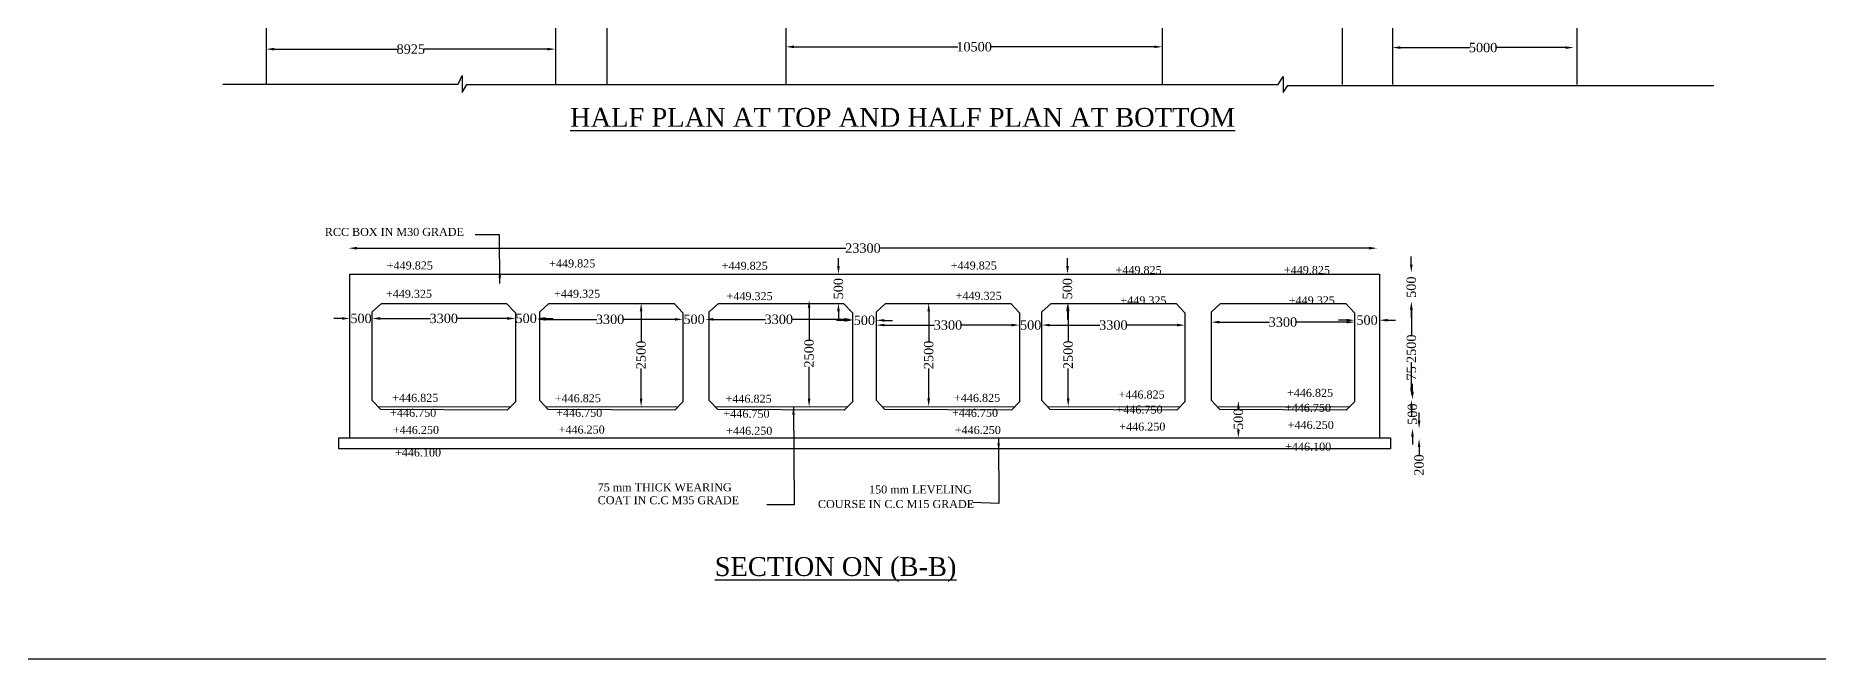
# Model space of a CAD drawing. Header units: feet. Extents: x -53249207 to -53240457, y 22140708 to 22146555.
# Drawn here: x -53247306 to -53243518, y 22140726 to 22142049 of the extents above; entities that cross this region are included whole.
import ezdxf

# ---------------------------------------------------------------- set-up
doc = ezdxf.new("R2010")
doc.units = ezdxf.units.FT
doc.header["$MEASUREMENT"] = 0
doc.header["$PDMODE"] = 32
doc.header["$PDSIZE"] = 22
doc.layers.add('DIMENSION', color=7, linetype='Continuous')
doc.styles.get("Standard").update_dxf_attribs({"font": 'times.ttf', "height": 20})
doc.dimstyles.get("Standard").update_dxf_attribs({"dimtxt": 17, "dimasz": 17, "dimexe": 0.18, "dimexo": 0.0625, "dimgap": 0.09, "dimtad": 0, "dimdec": 0, "dimzin": 0, "dimdsep": 46, "dimtxsty": 'Standard', "dimcen": 0.09, "dimse1": 1, "dimse2": 1, "dimadec": 0, "dimazin": 0, "dimtfac": 1, "dimtdec": 0, "dimtofl": 0, "dimtmove": 0, "dimatfit": 3, "dimfxl": 1, "dimtolj": 1, "dimtzin": 0, "dimarcsym": 0})

# ---------------------------------------------------------------- blocks, each defined once
blk = doc.blocks.new('*D172')
at = {"layer": 'Defpoints', "color": 0, "transparency": 16777216}
for p in [(-53244423.2, 22142024.1), (-53244038.1, 22142024.1), (-53244038.1, 22142024.1)]:
    blk.add_point(p, dxfattribs=at)
at = {"layer": 'DIMENSION', "color": 0, "lineweight": -2, "transparency": 16777216}
for p, q in [((-53244406.2, 22142024.1), (-53244259, 22142024.1)), ((-53244055.1, 22142024.1), (-53244202.3, 22142024.1))]:
    blk.add_line(p, q, dxfattribs=at)
at = {"layer": 'DIMENSION', "color": 0, "transparency": 16777216}
for points in [[(-53244406.2, 22142026.9), (-53244406.2, 22142021.3), (-53244423.2, 22142024.1)], [(-53244055.1, 22142026.9), (-53244055.1, 22142021.3), (-53244038.1, 22142024.1)]]:
    blk.add_solid(points, dxfattribs=at)
at = {"layer": 'DIMENSION', "color": 0, "transparency": 16777216, "insert": (-53244230.7, 22142024.1), "char_height": 20, "attachment_point": 5}
blk.add_mtext('\\A1;5000', dxfattribs=at)
blk = doc.blocks.new('*D176')
at = {"layer": 'Defpoints', "color": 0, "transparency": 16777216}
for p in [(-53245711.7, 22142025.8), (-53245711.7, 22142023.5), (-53244912.3, 22142023.5)]:
    blk.add_point(p, dxfattribs=at)
at = {"layer": 'DIMENSION', "color": 0, "lineweight": -2, "transparency": 16777216}
for p, q in [((-53245694.7, 22142025.8), (-53245346.8, 22142025.8)), ((-53244929.3, 22142025.8), (-53245277.3, 22142025.8))]:
    blk.add_line(p, q, dxfattribs=at)
at = {"layer": 'DIMENSION', "color": 0, "transparency": 16777216}
for points in [[(-53245694.7, 22142028.6), (-53245694.7, 22142022.9), (-53245711.7, 22142025.8)], [(-53244929.3, 22142028.6), (-53244929.3, 22142022.9), (-53244912.3, 22142025.8)]]:
    blk.add_solid(points, dxfattribs=at)
at = {"layer": 'DIMENSION', "color": 0, "transparency": 16777216, "insert": (-53245312, 22142025.8), "char_height": 20, "attachment_point": 5}
blk.add_mtext('\\A1;10500', dxfattribs=at)
blk = doc.blocks.new('*D180')
at = {"layer": 'Defpoints', "color": 0, "transparency": 16777216}
for p in [(-53246815.9, 22142020.8), (-53246815.9, 22142020.8), (-53246201.4, 22142020.8)]:
    blk.add_point(p, dxfattribs=at)
at = {"layer": 'DIMENSION', "color": 0, "lineweight": -2, "transparency": 16777216}
for p, q in [((-53246798.9, 22142020.8), (-53246536.4, 22142020.8)), ((-53246218.4, 22142020.8), (-53246480.9, 22142020.8))]:
    blk.add_line(p, q, dxfattribs=at)
at = {"layer": 'DIMENSION', "color": 0, "transparency": 16777216}
for points in [[(-53246798.9, 22142023.6), (-53246798.9, 22142018), (-53246815.9, 22142020.8)], [(-53246218.4, 22142023.6), (-53246218.4, 22142018), (-53246201.4, 22142020.8)]]:
    blk.add_solid(points, dxfattribs=at)
at = {"layer": 'DIMENSION', "color": 0, "transparency": 16777216, "insert": (-53246508.7, 22142020.8), "char_height": 20, "attachment_point": 5}
blk.add_mtext('\\A1;8925', dxfattribs=at)
blk = doc.blocks.new('*D193')
at = {"layer": 'Defpoints', "color": 0, "transparency": 16777216}
for p in [(-53246638.1, 22141449.1), (-53246638.1, 22141445.6), (-53246590.7, 22141445.6)]:
    blk.add_point(p, dxfattribs=at)
at = {"layer": 'DIMENSION', "color": 0, "lineweight": -2, "transparency": 16777216}
for p, q in [((-53246655.1, 22141449.1), (-53246672.1, 22141449.1)), ((-53246573.7, 22141449.1), (-53246556.7, 22141449.1))]:
    blk.add_line(p, q, dxfattribs=at)
at = {"layer": 'DIMENSION', "color": 0, "transparency": 16777216}
for points in [[(-53246655.1, 22141451.9), (-53246655.1, 22141446.2), (-53246638.1, 22141449.1)], [(-53246573.7, 22141451.9), (-53246573.7, 22141446.2), (-53246590.7, 22141449.1)]]:
    blk.add_solid(points, dxfattribs=at)
at = {"layer": 'DIMENSION', "color": 0, "transparency": 16777216, "insert": (-53246614.4, 22141449.1), "char_height": 20, "attachment_point": 5}
blk.add_mtext('\\A1;500', dxfattribs=at)
blk = doc.blocks.new('*D194')
at = {"layer": 'Defpoints', "color": 0, "transparency": 16777216}
for p in [(-53246590.7, 22141449.1), (-53246286.5, 22141449.1), (-53246286.5, 22141449.1)]:
    blk.add_point(p, dxfattribs=at)
at = {"layer": 'DIMENSION', "color": 0, "lineweight": -2, "transparency": 16777216}
for p, q in [((-53246573.7, 22141449.1), (-53246467.1, 22141449.1)), ((-53246303.5, 22141449.1), (-53246410.1, 22141449.1))]:
    blk.add_line(p, q, dxfattribs=at)
at = {"layer": 'DIMENSION', "color": 0, "transparency": 16777216}
for points in [[(-53246573.7, 22141451.9), (-53246573.7, 22141446.2), (-53246590.7, 22141449.1)], [(-53246303.5, 22141451.9), (-53246303.5, 22141446.2), (-53246286.5, 22141449.1)]]:
    blk.add_solid(points, dxfattribs=at)
at = {"layer": 'DIMENSION', "color": 0, "transparency": 16777216, "insert": (-53246438.6, 22141449.1), "char_height": 20, "attachment_point": 5}
blk.add_mtext('\\A1;3300', dxfattribs=at)
blk = doc.blocks.new('*D195')
at = {"layer": 'Defpoints', "color": 0, "transparency": 16777216}
for p in [(-53246287.3, 22141449.2), (-53246287.3, 22141445.7), (-53246239.9, 22141445.7)]:
    blk.add_point(p, dxfattribs=at)
at = {"layer": 'DIMENSION', "color": 0, "lineweight": -2, "transparency": 16777216}
for p, q in [((-53246304.3, 22141449.2), (-53246321.3, 22141449.2)), ((-53246222.9, 22141449.2), (-53246205.9, 22141449.2))]:
    blk.add_line(p, q, dxfattribs=at)
at = {"layer": 'DIMENSION', "color": 0, "transparency": 16777216}
for points in [[(-53246304.3, 22141452), (-53246304.3, 22141446.3), (-53246287.3, 22141449.2)], [(-53246222.9, 22141452), (-53246222.9, 22141446.3), (-53246239.9, 22141449.2)]]:
    blk.add_solid(points, dxfattribs=at)
at = {"layer": 'DIMENSION', "color": 0, "transparency": 16777216, "insert": (-53246263.6, 22141449.2), "char_height": 20, "attachment_point": 5}
blk.add_mtext('\\A1;500', dxfattribs=at)
blk = doc.blocks.new('*D196')
at = {"layer": 'Defpoints', "color": 0, "transparency": 16777216}
for p in [(-53246239.9, 22141449.2), (-53245930.7, 22141447.2), (-53245930.7, 22141447.2)]:
    blk.add_point(p, dxfattribs=at)
at = {"layer": 'DIMENSION', "color": 0, "lineweight": -2, "transparency": 16777216}
for p, q in [((-53246222.9, 22141447.2), (-53246113.8, 22141447.2)), ((-53245947.7, 22141447.2), (-53246056.8, 22141447.2))]:
    blk.add_line(p, q, dxfattribs=at)
at = {"layer": 'DIMENSION', "color": 0, "transparency": 16777216}
for points in [[(-53246222.9, 22141450), (-53246222.9, 22141444.4), (-53246239.9, 22141447.2)], [(-53245947.7, 22141450), (-53245947.7, 22141444.4), (-53245930.7, 22141447.2)]]:
    blk.add_solid(points, dxfattribs=at)
at = {"layer": 'DIMENSION', "color": 0, "transparency": 16777216, "insert": (-53246085.3, 22141447.2), "char_height": 20, "attachment_point": 5}
blk.add_mtext('\\A1;3300', dxfattribs=at)
blk = doc.blocks.new('*D197')
at = {"layer": 'Defpoints', "color": 0, "transparency": 16777216}
for p in [(-53245930.7, 22141447.2), (-53245930.7, 22141443.7), (-53245883.2, 22141443.7)]:
    blk.add_point(p, dxfattribs=at)
at = {"layer": 'DIMENSION', "color": 0, "lineweight": -2, "transparency": 16777216}
for p, q in [((-53245947.7, 22141447.2), (-53245964.7, 22141447.2)), ((-53245866.2, 22141447.2), (-53245849.2, 22141447.2))]:
    blk.add_line(p, q, dxfattribs=at)
at = {"layer": 'DIMENSION', "color": 0, "transparency": 16777216}
for points in [[(-53245947.7, 22141450), (-53245947.7, 22141444.4), (-53245930.7, 22141447.2)], [(-53245866.2, 22141450), (-53245866.2, 22141444.4), (-53245883.2, 22141447.2)]]:
    blk.add_solid(points, dxfattribs=at)
at = {"layer": 'DIMENSION', "color": 0, "transparency": 16777216, "insert": (-53245906.9, 22141447.2), "char_height": 20, "attachment_point": 5}
blk.add_mtext('\\A1;500', dxfattribs=at)
blk = doc.blocks.new('*D198')
at = {"layer": 'Defpoints', "color": 0, "transparency": 16777216}
for p in [(-53245883.2, 22141447.2), (-53245570.5, 22141447.2), (-53245570.5, 22141447.2)]:
    blk.add_point(p, dxfattribs=at)
at = {"layer": 'DIMENSION', "color": 0, "lineweight": -2, "transparency": 16777216}
for p, q in [((-53245866.2, 22141447.2), (-53245755.4, 22141447.2)), ((-53245587.5, 22141447.2), (-53245698.4, 22141447.2))]:
    blk.add_line(p, q, dxfattribs=at)
at = {"layer": 'DIMENSION', "color": 0, "transparency": 16777216}
for points in [[(-53245866.2, 22141450), (-53245866.2, 22141444.4), (-53245883.2, 22141447.2)], [(-53245587.5, 22141450), (-53245587.5, 22141444.4), (-53245570.5, 22141447.2)]]:
    blk.add_solid(points, dxfattribs=at)
at = {"layer": 'DIMENSION', "color": 0, "transparency": 16777216, "insert": (-53245726.9, 22141447.2), "char_height": 20, "attachment_point": 5}
blk.add_mtext('\\A1;3300', dxfattribs=at)
blk = doc.blocks.new('*D199')
at = {"layer": 'Defpoints', "color": 0, "transparency": 16777216}
for p in [(-53245570.5, 22141447.2), (-53245519.6, 22141447.2), (-53245519.6, 22141445.1)]:
    blk.add_point(p, dxfattribs=at)
at = {"layer": 'DIMENSION', "color": 0, "lineweight": -2, "transparency": 16777216}
for p, q in [((-53245587.5, 22141445.1), (-53245604.5, 22141445.1)), ((-53245502.6, 22141445.1), (-53245485.6, 22141445.1))]:
    blk.add_line(p, q, dxfattribs=at)
at = {"layer": 'DIMENSION', "color": 0, "transparency": 16777216}
for points in [[(-53245587.5, 22141447.9), (-53245587.5, 22141442.2), (-53245570.5, 22141445.1)], [(-53245502.6, 22141447.9), (-53245502.6, 22141442.2), (-53245519.6, 22141445.1)]]:
    blk.add_solid(points, dxfattribs=at)
at = {"layer": 'DIMENSION', "color": 0, "transparency": 16777216, "insert": (-53245545.1, 22141445.1), "char_height": 20, "attachment_point": 5}
blk.add_mtext('\\A1;500', dxfattribs=at)
blk = doc.blocks.new('*D200')
at = {"layer": 'Defpoints', "color": 0, "transparency": 16777216}
for p in [(-53245519.6, 22141445.1), (-53245215.4, 22141437.4), (-53245215.4, 22141435)]:
    blk.add_point(p, dxfattribs=at)
at = {"layer": 'DIMENSION', "color": 0, "lineweight": -2, "transparency": 16777216}
for p, q in [((-53245502.6, 22141435), (-53245396, 22141435)), ((-53245232.4, 22141435), (-53245339, 22141435))]:
    blk.add_line(p, q, dxfattribs=at)
at = {"layer": 'DIMENSION', "color": 0, "transparency": 16777216}
for points in [[(-53245502.6, 22141437.9), (-53245502.6, 22141432.2), (-53245519.6, 22141435)], [(-53245232.4, 22141437.9), (-53245232.4, 22141432.2), (-53245215.4, 22141435)]]:
    blk.add_solid(points, dxfattribs=at)
at = {"layer": 'DIMENSION', "color": 0, "transparency": 16777216, "insert": (-53245367.5, 22141435), "char_height": 20, "attachment_point": 5}
blk.add_mtext('\\A1;3300', dxfattribs=at)
blk = doc.blocks.new('*D201')
at = {"layer": 'Defpoints', "color": 0, "transparency": 16777216}
for p in [(-53245215.4, 22141435), (-53245168.2, 22141435), (-53245168.2, 22141435)]:
    blk.add_point(p, dxfattribs=at)
at = {"layer": 'DIMENSION', "color": 0, "lineweight": -2, "transparency": 16777216}
for p, q in [((-53245232.4, 22141435), (-53245249.4, 22141435)), ((-53245151.2, 22141435), (-53245134.2, 22141435))]:
    blk.add_line(p, q, dxfattribs=at)
at = {"layer": 'DIMENSION', "color": 0, "transparency": 16777216}
for points in [[(-53245232.4, 22141437.9), (-53245232.4, 22141432.2), (-53245215.4, 22141435)], [(-53245151.2, 22141437.9), (-53245151.2, 22141432.2), (-53245168.2, 22141435)]]:
    blk.add_solid(points, dxfattribs=at)
at = {"layer": 'DIMENSION', "color": 0, "transparency": 16777216, "insert": (-53245191.8, 22141435), "char_height": 20, "attachment_point": 5}
blk.add_mtext('\\A1;500', dxfattribs=at)
blk = doc.blocks.new('*D202')
at = {"layer": 'Defpoints', "color": 0, "transparency": 16777216}
for p in [(-53245168.2, 22141435), (-53244864, 22141435), (-53244864, 22141435)]:
    blk.add_point(p, dxfattribs=at)
at = {"layer": 'DIMENSION', "color": 0, "lineweight": -2, "transparency": 16777216}
for p, q in [((-53245151.2, 22141435), (-53245044.6, 22141435)), ((-53244881, 22141435), (-53244987.6, 22141435))]:
    blk.add_line(p, q, dxfattribs=at)
at = {"layer": 'DIMENSION', "color": 0, "transparency": 16777216}
for points in [[(-53245151.2, 22141437.9), (-53245151.2, 22141432.2), (-53245168.2, 22141435)], [(-53244881, 22141437.9), (-53244881, 22141432.2), (-53244864, 22141435)]]:
    blk.add_solid(points, dxfattribs=at)
at = {"layer": 'DIMENSION', "color": 0, "transparency": 16777216, "insert": (-53245016.1, 22141435), "char_height": 20, "attachment_point": 5}
blk.add_mtext('\\A1;3300', dxfattribs=at)
blk = doc.blocks.new('*D203')
at = {"layer": 'Defpoints', "color": 0, "transparency": 16777216}
for p in [(-53244808, 22141443.7), (-53244503.8, 22141443.7), (-53244503.8, 22141441.3)]:
    blk.add_point(p, dxfattribs=at)
at = {"layer": 'DIMENSION', "color": 0, "lineweight": -2, "transparency": 16777216}
for p, q in [((-53244791, 22141441.3), (-53244684.4, 22141441.3)), ((-53244520.8, 22141441.3), (-53244627.4, 22141441.3))]:
    blk.add_line(p, q, dxfattribs=at)
at = {"layer": 'DIMENSION', "color": 0, "transparency": 16777216}
for points in [[(-53244791, 22141444.2), (-53244791, 22141438.5), (-53244808, 22141441.3)], [(-53244520.8, 22141444.2), (-53244520.8, 22141438.5), (-53244503.8, 22141441.3)]]:
    blk.add_solid(points, dxfattribs=at)
at = {"layer": 'DIMENSION', "color": 0, "transparency": 16777216, "insert": (-53244655.9, 22141441.3), "char_height": 20, "attachment_point": 5}
blk.add_mtext('\\A1;3300', dxfattribs=at)
blk = doc.blocks.new('*D204')
at = {"layer": 'Defpoints', "color": 0, "transparency": 16777216}
for p in [(-53244503.8, 22141441.3), (-53244450.6, 22141445.4), (-53244450.6, 22141441.3)]:
    blk.add_point(p, dxfattribs=at)
at = {"layer": 'DIMENSION', "color": 0, "lineweight": -2, "transparency": 16777216}
for p, q in [((-53244520.8, 22141445.4), (-53244537.8, 22141445.4)), ((-53244433.6, 22141445.4), (-53244416.6, 22141445.4))]:
    blk.add_line(p, q, dxfattribs=at)
at = {"layer": 'DIMENSION', "color": 0, "transparency": 16777216}
for points in [[(-53244520.8, 22141448.3), (-53244520.8, 22141442.6), (-53244503.8, 22141445.4)], [(-53244433.6, 22141448.3), (-53244433.6, 22141442.6), (-53244450.6, 22141445.4)]]:
    blk.add_solid(points, dxfattribs=at)
at = {"layer": 'DIMENSION', "color": 0, "transparency": 16777216, "insert": (-53244477.2, 22141445.4), "char_height": 20, "attachment_point": 5}
blk.add_mtext('\\A1;500', dxfattribs=at)
blk = doc.blocks.new('*D205')
at = {"layer": 'Defpoints', "color": 0, "transparency": 16777216}
for p in [(-53244385.9, 22141546.6), (-53244383.2, 22141546.6), (-53244387, 22141484.4)]:
    blk.add_point(p, dxfattribs=at)
at = {"layer": 'DIMENSION', "color": 0, "lineweight": -2, "transparency": 16777216}
for p, q in [((-53244383.2, 22141563.6), (-53244383.2, 22141580.6)), ((-53244383.2, 22141467.4), (-53244383.2, 22141450.4))]:
    blk.add_line(p, q, dxfattribs=at)
at = {"layer": 'DIMENSION', "color": 0, "transparency": 16777216}
for points in [[(-53244386, 22141563.6), (-53244380.3, 22141563.6), (-53244383.2, 22141546.6)], [(-53244386, 22141467.4), (-53244380.3, 22141467.4), (-53244383.2, 22141484.4)]]:
    blk.add_solid(points, dxfattribs=at)
at = {"layer": 'DIMENSION', "color": 0, "transparency": 16777216, "insert": (-53244383.2, 22141515.5), "char_height": 20, "attachment_point": 5, "rotation": 90}
blk.add_mtext('\\A1;500', dxfattribs=at)
blk = doc.blocks.new('*D206')
at = {"layer": 'Defpoints', "color": 0, "transparency": 16777216}
for p in [(-53244383.2, 22141484.4), (-53244383.1, 22141285.2), (-53244383, 22141285.2)]:
    blk.add_point(p, dxfattribs=at)
at = {"layer": 'DIMENSION', "color": 0, "lineweight": -2, "transparency": 16777216}
for p, q in [((-53244383, 22141467.4), (-53244383, 22141413.6)), ((-53244383, 22141302.2), (-53244383, 22141356.1))]:
    blk.add_line(p, q, dxfattribs=at)
at = {"layer": 'DIMENSION', "color": 0, "transparency": 16777216}
for points in [[(-53244385.8, 22141467.4), (-53244380.1, 22141467.4), (-53244383, 22141484.4)], [(-53244385.8, 22141302.2), (-53244380.1, 22141302.2), (-53244383, 22141285.2)]]:
    blk.add_solid(points, dxfattribs=at)
at = {"layer": 'DIMENSION', "color": 0, "transparency": 16777216, "insert": (-53244383, 22141384.8), "char_height": 20, "attachment_point": 5, "rotation": 90}
blk.add_mtext('\\A1;2500', dxfattribs=at)
blk = doc.blocks.new('*D207')
at = {"layer": 'Defpoints', "color": 0, "transparency": 16777216}
for p in [(-53244383.2, 22141276.5), (-53244383, 22141285.2), (-53244383, 22141285.2)]:
    blk.add_point(p, dxfattribs=at)
at = {"layer": 'DIMENSION', "color": 0, "lineweight": -2, "transparency": 16777216}
for p, q in [((-53244383, 22141302.2), (-53244383, 22141319.2)), ((-53244383, 22141259.5), (-53244383, 22141242.5))]:
    blk.add_line(p, q, dxfattribs=at)
at = {"layer": 'DIMENSION', "color": 0, "transparency": 16777216}
for points in [[(-53244385.8, 22141302.2), (-53244380.1, 22141302.2), (-53244383, 22141285.2)], [(-53244385.8, 22141259.5), (-53244380.1, 22141259.5), (-53244383, 22141276.5)]]:
    blk.add_solid(points, dxfattribs=at)
at = {"layer": 'DIMENSION', "color": 0, "transparency": 16777216, "insert": (-53244383, 22141332.6), "char_height": 20, "attachment_point": 5, "rotation": 90}
blk.add_mtext('\\A1;75', dxfattribs=at)
blk = doc.blocks.new('*D208')
at = {"layer": 'Defpoints', "color": 0, "transparency": 16777216}
for p in [(-53244383.2, 22141276.5), (-53244383.2, 22141215.4), (-53244380.8, 22141215.4)]:
    blk.add_point(p, dxfattribs=at)
at = {"layer": 'DIMENSION', "color": 0, "lineweight": -2, "transparency": 16777216}
for p, q in [((-53244380.8, 22141293.5), (-53244380.8, 22141310.5)), ((-53244380.8, 22141198.4), (-53244380.8, 22141181.4))]:
    blk.add_line(p, q, dxfattribs=at)
at = {"layer": 'DIMENSION', "color": 0, "transparency": 16777216}
for points in [[(-53244383.6, 22141293.5), (-53244377.9, 22141293.5), (-53244380.8, 22141276.5)], [(-53244383.6, 22141198.4), (-53244377.9, 22141198.4), (-53244380.8, 22141215.4)]]:
    blk.add_solid(points, dxfattribs=at)
at = {"layer": 'DIMENSION', "color": 0, "transparency": 16777216, "insert": (-53244380.8, 22141246), "char_height": 20, "attachment_point": 5, "rotation": 90}
blk.add_mtext('\\A1;500', dxfattribs=at)
blk = doc.blocks.new('*D209')
at = {"layer": 'Defpoints', "color": 0, "transparency": 16777216}
for p in [(-53244380.8, 22141215.4), (-53244380.8, 22141193.4), (-53244366.7, 22141193.4)]:
    blk.add_point(p, dxfattribs=at)
at = {"layer": 'DIMENSION', "color": 0, "lineweight": -2, "transparency": 16777216}
for p, q in [((-53244366.7, 22141232.4), (-53244366.7, 22141249.4)), ((-53244366.7, 22141176.4), (-53244366.7, 22141159.4))]:
    blk.add_line(p, q, dxfattribs=at)
at = {"layer": 'DIMENSION', "color": 0, "transparency": 16777216}
for points in [[(-53244369.5, 22141232.4), (-53244363.9, 22141232.4), (-53244366.7, 22141215.4)], [(-53244369.5, 22141176.4), (-53244363.9, 22141176.4), (-53244366.7, 22141193.4)]]:
    blk.add_solid(points, dxfattribs=at)
at = {"layer": 'DIMENSION', "color": 0, "transparency": 16777216, "insert": (-53244366.7, 22141138), "char_height": 20, "attachment_point": 5, "rotation": 90}
blk.add_mtext('\\A1;200', dxfattribs=at)
blk = doc.blocks.new('*D210')
at = {"layer": 'Defpoints', "color": 0, "transparency": 16777216}
for p in [(-53244752.9, 22141274.3), (-53244752.9, 22141195.9), (-53244750.6, 22141195.9)]:
    blk.add_point(p, dxfattribs=at)
at = {"layer": 'DIMENSION', "color": 0, "lineweight": -2, "transparency": 16777216}
for p, q in [((-53244750.6, 22141257.3), (-53244750.6, 22141256.1)), ((-53244750.6, 22141212.9), (-53244750.6, 22141214.1))]:
    blk.add_line(p, q, dxfattribs=at)
at = {"layer": 'DIMENSION', "color": 0, "transparency": 16777216}
for points in [[(-53244753.4, 22141257.3), (-53244747.7, 22141257.3), (-53244750.6, 22141274.3)], [(-53244753.4, 22141212.9), (-53244747.7, 22141212.9), (-53244750.6, 22141195.9)]]:
    blk.add_solid(points, dxfattribs=at)
at = {"layer": 'DIMENSION', "color": 0, "transparency": 16777216, "insert": (-53244750.6, 22141235.1), "char_height": 20, "attachment_point": 5, "rotation": 90}
blk.add_mtext('\\A1;500', dxfattribs=at)
blk = doc.blocks.new('*D211')
at = {"layer": 'Defpoints', "color": 0, "transparency": 16777216}
for p in [(-53245113.6, 22141543.4), (-53245113.6, 22141543.4), (-53245113.6, 22141481.1)]:
    blk.add_point(p, dxfattribs=at)
at = {"layer": 'DIMENSION', "color": 0, "lineweight": -2, "transparency": 16777216}
for p, q in [((-53245113.6, 22141560.4), (-53245113.6, 22141577.4)), ((-53245113.6, 22141464.1), (-53245113.6, 22141447.1))]:
    blk.add_line(p, q, dxfattribs=at)
at = {"layer": 'DIMENSION', "color": 0, "transparency": 16777216}
for points in [[(-53245116.4, 22141560.4), (-53245110.7, 22141560.4), (-53245113.6, 22141543.4)], [(-53245116.4, 22141464.1), (-53245110.7, 22141464.1), (-53245113.6, 22141481.1)]]:
    blk.add_solid(points, dxfattribs=at)
at = {"layer": 'DIMENSION', "color": 0, "transparency": 16777216, "insert": (-53245113.6, 22141512.3), "char_height": 20, "attachment_point": 5, "rotation": 90}
blk.add_mtext('\\A1;500', dxfattribs=at)
blk = doc.blocks.new('*D212')
at = {"layer": 'Defpoints', "color": 0, "transparency": 16777216}
for p in [(-53245112.1, 22141481.1), (-53245103.9, 22141481.1), (-53245103.9, 22141262.4)]:
    blk.add_point(p, dxfattribs=at)
at = {"layer": 'DIMENSION', "color": 0, "lineweight": -2, "transparency": 16777216}
for p, q in [((-53245112.1, 22141464.1), (-53245112.1, 22141400.6)), ((-53245112.1, 22141279.4), (-53245112.1, 22141343))]:
    blk.add_line(p, q, dxfattribs=at)
at = {"layer": 'DIMENSION', "color": 0, "transparency": 16777216}
for points in [[(-53245115, 22141464.1), (-53245109.3, 22141464.1), (-53245112.1, 22141481.1)], [(-53245115, 22141279.4), (-53245109.3, 22141279.4), (-53245112.1, 22141262.4)]]:
    blk.add_solid(points, dxfattribs=at)
at = {"layer": 'DIMENSION', "color": 0, "transparency": 16777216, "insert": (-53245112.1, 22141371.8), "char_height": 20, "attachment_point": 5, "rotation": 90}
blk.add_mtext('\\A1;2500', dxfattribs=at)
blk = doc.blocks.new('*D213')
at = {"layer": 'Defpoints', "color": 0, "transparency": 16777216}
for p in [(-53245604.5, 22141543.4), (-53245600.2, 22141543.4), (-53245604.5, 22141481.1)]:
    blk.add_point(p, dxfattribs=at)
at = {"layer": 'DIMENSION', "color": 0, "lineweight": -2, "transparency": 16777216}
for p, q in [((-53245600.2, 22141560.4), (-53245600.2, 22141577.4)), ((-53245600.2, 22141464.1), (-53245600.2, 22141447.1))]:
    blk.add_line(p, q, dxfattribs=at)
at = {"layer": 'DIMENSION', "color": 0, "transparency": 16777216}
for points in [[(-53245603, 22141560.4), (-53245597.3, 22141560.4), (-53245600.2, 22141543.4)], [(-53245603, 22141464.1), (-53245597.3, 22141464.1), (-53245600.2, 22141481.1)]]:
    blk.add_solid(points, dxfattribs=at)
at = {"layer": 'DIMENSION', "color": 0, "transparency": 16777216, "insert": (-53245600.2, 22141512.3), "char_height": 20, "attachment_point": 5, "rotation": 90}
blk.add_mtext('\\A1;500', dxfattribs=at)
blk = doc.blocks.new('*D214')
at = {"layer": 'Defpoints', "color": 0, "transparency": 16777216}
for p in [(-53245414.4, 22141481.1), (-53245415, 22141262.3), (-53245408.5, 22141262.3)]:
    blk.add_point(p, dxfattribs=at)
at = {"layer": 'DIMENSION', "color": 0, "lineweight": -2, "transparency": 16777216}
for p, q in [((-53245408.5, 22141464.1), (-53245408.5, 22141400.5)), ((-53245408.5, 22141279.3), (-53245408.5, 22141343))]:
    blk.add_line(p, q, dxfattribs=at)
at = {"layer": 'DIMENSION', "color": 0, "transparency": 16777216}
for points in [[(-53245411.3, 22141464.1), (-53245405.6, 22141464.1), (-53245408.5, 22141481.1)], [(-53245411.3, 22141279.3), (-53245405.6, 22141279.3), (-53245408.5, 22141262.3)]]:
    blk.add_solid(points, dxfattribs=at)
at = {"layer": 'DIMENSION', "color": 0, "transparency": 16777216, "insert": (-53245408.5, 22141371.7), "char_height": 20, "attachment_point": 5, "rotation": 90}
blk.add_mtext('\\A1;2500', dxfattribs=at)
blk = doc.blocks.new('*D215')
at = {"layer": 'Defpoints', "color": 0, "transparency": 16777216}
for p in [(-53245661.9, 22141488.4), (-53245662.5, 22141262), (-53245662.5, 22141262)]:
    blk.add_point(p, dxfattribs=at)
at = {"layer": 'DIMENSION', "color": 0, "lineweight": -2, "transparency": 16777216}
for p, q in [((-53245662.5, 22141471.4), (-53245662.5, 22141404)), ((-53245662.5, 22141279), (-53245662.5, 22141346.4))]:
    blk.add_line(p, q, dxfattribs=at)
at = {"layer": 'DIMENSION', "color": 0, "transparency": 16777216}
for points in [[(-53245665.3, 22141471.4), (-53245659.7, 22141471.4), (-53245662.5, 22141488.4)], [(-53245665.3, 22141279), (-53245659.7, 22141279), (-53245662.5, 22141262)]]:
    blk.add_solid(points, dxfattribs=at)
at = {"layer": 'DIMENSION', "color": 0, "transparency": 16777216, "insert": (-53245662.5, 22141375.2), "char_height": 20, "attachment_point": 5, "rotation": 90}
blk.add_mtext('\\A1;2500', dxfattribs=at)
blk = doc.blocks.new('*D216')
at = {"layer": 'Defpoints', "color": 0, "transparency": 16777216}
for p in [(-53246018.8, 22141481.1), (-53246019.4, 22141262), (-53246019.4, 22141262)]:
    blk.add_point(p, dxfattribs=at)
at = {"layer": 'DIMENSION', "color": 0, "lineweight": -2, "transparency": 16777216}
for p, q in [((-53246019.4, 22141464.1), (-53246019.4, 22141400.4)), ((-53246019.4, 22141279), (-53246019.4, 22141342.8))]:
    blk.add_line(p, q, dxfattribs=at)
at = {"layer": 'DIMENSION', "color": 0, "transparency": 16777216}
for points in [[(-53246022.2, 22141464.1), (-53246016.5, 22141464.1), (-53246019.4, 22141481.1)], [(-53246022.2, 22141279), (-53246016.5, 22141279), (-53246019.4, 22141262)]]:
    blk.add_solid(points, dxfattribs=at)
at = {"layer": 'DIMENSION', "color": 0, "transparency": 16777216, "insert": (-53246019.4, 22141371.6), "char_height": 20, "attachment_point": 5, "rotation": 90}
blk.add_mtext('\\A1;2500', dxfattribs=at)
blk = doc.blocks.new('*D217')
at = {"layer": 'Defpoints', "color": 0, "transparency": 16777216}
for p in [(-53246640.2, 22141597.5), (-53244456, 22141598.8), (-53244456, 22141598.3)]:
    blk.add_point(p, dxfattribs=at)
at = {"layer": 'DIMENSION', "color": 0, "lineweight": -2, "transparency": 16777216}
for p, q in [((-53246623.2, 22141598.3), (-53245584.3, 22141598.3)), ((-53244473, 22141598.3), (-53245512, 22141598.3))]:
    blk.add_line(p, q, dxfattribs=at)
at = {"layer": 'DIMENSION', "color": 0, "transparency": 16777216}
for points in [[(-53246623.2, 22141601.1), (-53246623.2, 22141595.4), (-53246640.2, 22141598.3)], [(-53244473, 22141601.1), (-53244473, 22141595.4), (-53244456, 22141598.3)]]:
    blk.add_solid(points, dxfattribs=at)
at = {"layer": 'DIMENSION', "color": 0, "transparency": 16777216, "insert": (-53245548.1, 22141598.3), "char_height": 20, "attachment_point": 5}
blk.add_mtext('\\A1;23300', dxfattribs=at)

msp = doc.modelspace()

# ---------------------------------------------------------------- linework, layer by layer
at = {"layer": 'DIMENSION'}
for points in [[(-53240473.4, 22140725.5), (-53249206.7, 22140725.5), (-53249206.7, 22146555), (-53240473.4, 22146555)], [(-53246661.6, 22141195.9), (-53244427.1, 22141195.9), (-53244427.1, 22141172.4), (-53246661.6, 22141172.4)]]:
    msp.add_lwpolyline(points, close=True, dxfattribs=at)
for points in [[(-53246815.9, 22142793.8), (-53246815.9, 22141946.6)], [(-53246201.4, 22142793.8), (-53246201.4, 22141945.8)], [(-53246092.1, 22142793.8), (-53246092.1, 22141945.8)], [(-53245711.7, 22142793.8), (-53245711.7, 22141945.8)], [(-53244912.3, 22142793.8), (-53244912.3, 22141945.8)], [(-53244530.1, 22142793.8), (-53244530.1, 22141945.8)], [(-53244423.2, 22142793.8), (-53244423.2, 22141945.8)], [(-53244031.7, 22142793.8), (-53244031.7, 22141945.8)], [(-53246907.7, 22141946.6), (-53246408.4, 22141946.6), (-53246399.2, 22141964.6), (-53246399.2, 22141929), (-53246389.4, 22141945.8), (-53244665.7, 22141945.8), (-53244655.7, 22141962.5), (-53244655.7, 22141928.6), (-53244645.6, 22141943.7), (-53243740.5, 22141943.7)], [(-53246638.1, 22141195.9), (-53246638.1, 22141543.4), (-53244450.6, 22141543.4), (-53244450.6, 22141195.9)], [(-53246572.6, 22141255.9), (-53246590.7, 22141274.8), (-53246590.7, 22141463.2), (-53246571.1, 22141481.1), (-53246305.1, 22141481.1), (-53246286.5, 22141460.8), (-53246286.5, 22141271.9), (-53246304, 22141254.2), (-53246572.6, 22141255.9)], [(-53246216.7, 22141255.9), (-53246234.8, 22141274.8), (-53246234.8, 22141463.2), (-53246215.2, 22141481.1), (-53245949.2, 22141481.1), (-53245930.6, 22141460.8), (-53245930.6, 22141271.9), (-53245948.1, 22141254.2), (-53246216.7, 22141255.9)], [(-53245856.7, 22141255.9), (-53245874.7, 22141274.8), (-53245874.7, 22141463.2), (-53245855.1, 22141481.1), (-53245589.1, 22141481.1), (-53245570.5, 22141460.8), (-53245570.5, 22141271.9), (-53245588, 22141254.2), (-53245856.7, 22141255.9)], [(-53245501.6, 22141255.9), (-53245519.6, 22141274.8), (-53245519.6, 22141463.2), (-53245500, 22141481.1), (-53245234, 22141481.1), (-53245215.4, 22141460.8), (-53245215.4, 22141271.9), (-53245232.9, 22141254.2), (-53245501.6, 22141255.9)], [(-53245150.2, 22141255.9), (-53245168.2, 22141274.8), (-53245168.2, 22141463.2), (-53245148.6, 22141481.1), (-53244882.6, 22141481.1), (-53244864, 22141460.8), (-53244864, 22141271.9), (-53244881.5, 22141254.2), (-53245150.2, 22141255.9)], [(-53244789.9, 22141255.9), (-53244808, 22141274.8), (-53244808, 22141463.2), (-53244788.4, 22141481.1), (-53244522.4, 22141481.1), (-53244503.8, 22141460.8), (-53244503.8, 22141271.9), (-53244521.3, 22141254.2), (-53244789.9, 22141255.9)], [(-53246579, 22141262.5), (-53246296.5, 22141261.8)], [(-53246223.1, 22141262.5), (-53245940.6, 22141261.8)], [(-53245863, 22141262.5), (-53245580.5, 22141261.8)], [(-53245507.9, 22141262.5), (-53245225.4, 22141261.8)], [(-53245156.5, 22141262.5), (-53244874, 22141261.8)], [(-53244796.3, 22141262.5), (-53244513.8, 22141261.8)]]:
    msp.add_lwpolyline(points, dxfattribs=at)

# ---------------------------------------------------------------- texts
for s, height, p in [('%%UHALF PLAN AT TOP AND HALF PLAN AT BOTTOM', 40, (-53246170.3, 22141856)), ('RCC BOX IN M30 GRADE', 17, (-53246691.2, 22141624.3)), ('+449.825', 17, (-53246559.7, 22141553.1)), ('+449.825', 17, (-53246214.7, 22141557.4)), ('+449.825', 17, (-53245848.3, 22141552.4)), ('+449.825', 17, (-53245361.6, 22141553.1)), ('+449.825', 17, (-53245011.5, 22141543.4)), ('+449.825', 17, (-53244653.9, 22141543.4)), ('+449.325', 17, (-53246561.5, 22141492.9)), ('+449.325', 17, (-53246204.3, 22141493)), ('+449.325', 17, (-53245837.9, 22141488)), ('+449.325', 17, (-53245351.3, 22141488.7)), ('+449.325', 17, (-53245001.2, 22141479)), ('+449.325', 17, (-53244643.5, 22141479)), ('+446.825', 17, (-53246548.2, 22141272.1)), ('+446.825', 17, (-53246202.9, 22141271.3)), ('+446.825', 17, (-53245840.1, 22141270.2)), ('+446.825', 17, (-53245354.6, 22141272)), ('+446.825', 17, (-53245005.1, 22141279.1)), ('+446.825', 17, (-53244647.3, 22141282.7)), ('+446.750', 17, (-53246552.6, 22141240.2)), ('+446.750', 17, (-53246199.9, 22141240.2)), ('+446.750', 17, (-53245844.5, 22141238.4)), ('+446.750', 17, (-53245359.1, 22141240.2)), ('+446.750', 17, (-53245009.6, 22141247.3)), ('+446.750', 17, (-53244651.7, 22141250.8)), ('+446.250', 17, (-53246546.7, 22141204)), ('+446.250', 17, (-53246194.7, 22141204.7)), ('+446.250', 17, (-53245838.6, 22141202.1)), ('+446.250', 17, (-53245353.1, 22141203.9)), ('+446.250', 17, (-53245003.6, 22141211)), ('+446.250', 17, (-53244645.8, 22141214.6)), ('+446.100', 17, (-53244651.2, 22141168.5)), ('+446.100', 17, (-53246542.3, 22141156.2)), ('75 mm THICK WEARING ', 17, (-53246111.6, 22141082.2)), ('COAT IN C.C M35 GRADE', 17, (-53246111.6, 22141054.8)), ('COURSE IN C.C M15 GRADE', 17, (-53245643.7, 22141046.7)), ('150 mm LEVELING ', 17, (-53245535.1, 22141077.6)), ('%%USECTION ON (B-B)', 40, (-53245863.1, 22140902.4))]:
    msp.add_text(s, height=height, dxfattribs=at).set_placement(p)

# ---------------------------------------------------------------- dimensions: what is measured, and where the dimension line sits
for base, p1, p2, text, picture, middle in [((-53246815.9, 22142020.8), (-53246201.4, 22142020.8), (-53246815.9, 22142020.8), '8925', '*D180', (-53246508.7, 22142020.8)), ((-53245711.7, 22142025.8), (-53244912.3, 22142023.5), (-53245711.7, 22142023.5), '10500', '*D176', (-53245312, 22142025.8)), ((-53244038.1, 22142024.1), (-53244423.2, 22142024.1), (-53244038.1, 22142024.1), '5000', '*D172', (-53244230.7, 22142024.1)), ((-53244456, 22141598.3), (-53246640.2, 22141597.5), (-53244456, 22141598.8), '23300', '*D217', (-53245548.1, 22141598.3)), ((-53246638.1, 22141449.1), (-53246590.7, 22141445.6), (-53246638.1, 22141445.6), '500', '*D193', (-53246614.4, 22141449.1)), ((-53246286.5, 22141449.1), (-53246590.7, 22141449.1), (-53246286.5, 22141449.1), '3300', '*D194', (-53246438.6, 22141449.1)), ((-53246287.3, 22141449.2), (-53246239.9, 22141445.7), (-53246287.3, 22141445.7), '500', '*D195', (-53246263.6, 22141449.2)), ((-53245930.7, 22141447.2), (-53246239.9, 22141449.2), (-53245930.7, 22141447.2), '3300', '*D196', (-53246085.3, 22141447.2)), ((-53245930.7, 22141447.2), (-53245883.2, 22141443.7), (-53245930.7, 22141443.7), '500', '*D197', (-53245906.9, 22141447.2)), ((-53245570.5, 22141447.2), (-53245883.2, 22141447.2), (-53245570.5, 22141447.2), '3300', '*D198', (-53245726.9, 22141447.2)), ((-53245519.6, 22141445.1), (-53245570.5, 22141447.2), (-53245519.6, 22141447.2), '500', '*D199', (-53245545.1, 22141445.1)), ((-53245215.4, 22141435), (-53245519.6, 22141445.1), (-53245215.4, 22141437.4), '3300', '*D200', (-53245367.5, 22141435)), ((-53245168.2, 22141435), (-53245215.4, 22141435), (-53245168.2, 22141435), '500', '*D201', (-53245191.8, 22141435)), ((-53244864, 22141435), (-53245168.2, 22141435), (-53244864, 22141435), '3300', '*D202', (-53245016.1, 22141435)), ((-53244503.8, 22141441.3), (-53244808, 22141443.7), (-53244503.8, 22141443.7), '3300', '*D203', (-53244655.9, 22141441.3)), ((-53244450.6, 22141445.4), (-53244503.8, 22141441.3), (-53244450.6, 22141441.3), '500', '*D204', (-53244477.2, 22141445.4))]:
    dim = msp.add_linear_dim(base=base, p1=p1, p2=p2, text=text, dimstyle='Standard', override={"dimtxt": 20}, dxfattribs=at)
    dim.commit()
    dim.dimension.update_dxf_attribs({"geometry": picture, "text_midpoint": middle})
for base, p1, p2, text, picture, middle in [((-53245600.2, 22141543.4), (-53245604.5, 22141481.1), (-53245604.5, 22141543.4), '500', '*D213', (-53245600.2, 22141512.3)), ((-53245113.6, 22141543.4), (-53245113.6, 22141481.1), (-53245113.6, 22141543.4), '500', '*D211', (-53245113.6, 22141512.3)), ((-53244383.2, 22141546.6), (-53244387, 22141484.4), (-53244385.9, 22141546.6), '500', '*D205', (-53244383.2, 22141515.5)), ((-53246019.4, 22141262), (-53246018.8, 22141481.1), (-53246019.4, 22141262), '2500', '*D216', (-53246019.4, 22141371.6)), ((-53245662.5, 22141262), (-53245661.9, 22141488.4), (-53245662.5, 22141262), '2500', '*D215', (-53245662.5, 22141375.2)), ((-53245408.5, 22141262.3), (-53245414.4, 22141481.1), (-53245415, 22141262.3), '2500', '*D214', (-53245408.5, 22141371.7)), ((-53245112.1, 22141481.1), (-53245103.9, 22141262.4), (-53245103.9, 22141481.1), '2500', '*D212', (-53245112.1, 22141371.8)), ((-53244383, 22141285.2), (-53244383.2, 22141484.4), (-53244383.1, 22141285.2), '2500', '*D206', (-53244383, 22141384.8)), ((-53244383, 22141285.2), (-53244383.2, 22141276.5), (-53244383, 22141285.2), '75', '*D207', (-53244383, 22141332.6)), ((-53244380.8, 22141215.4), (-53244383.2, 22141276.5), (-53244383.2, 22141215.4), '500', '*D208', (-53244380.8, 22141246)), ((-53244750.6, 22141195.9), (-53244752.9, 22141274.3), (-53244752.9, 22141195.9), '500', '*D210', (-53244750.6, 22141235.1)), ((-53244366.7, 22141193.4), (-53244380.8, 22141215.4), (-53244380.8, 22141193.4), '200', '*D209', (-53244366.7, 22141138))]:
    dim = msp.add_linear_dim(base=base, p1=p1, p2=p2, angle=90, text=text, dimstyle='Standard', override={"dimtxt": 20}, dxfattribs=at)
    dim.commit()
    dim.dimension.update_dxf_attribs({"geometry": picture, "text_midpoint": middle})

# ---------------------------------------------------------------- leaders
for points in [[(-53246319.7, 22141523.3), (-53246320.2, 22141626.8), (-53246371.9, 22141626.3)], [(-53245695.8, 22141262.1), (-53245693.9, 22141053.5), (-53245752.4, 22141053.5)], [(-53245259.9, 22141195.9), (-53245259.6, 22141056.6), (-53245315.1, 22141058.3)]]:
    msp.add_leader(points, dimstyle='Standard', override={"dimtxt": 20}, dxfattribs=at)

doc.saveas('drawing.dxf')
